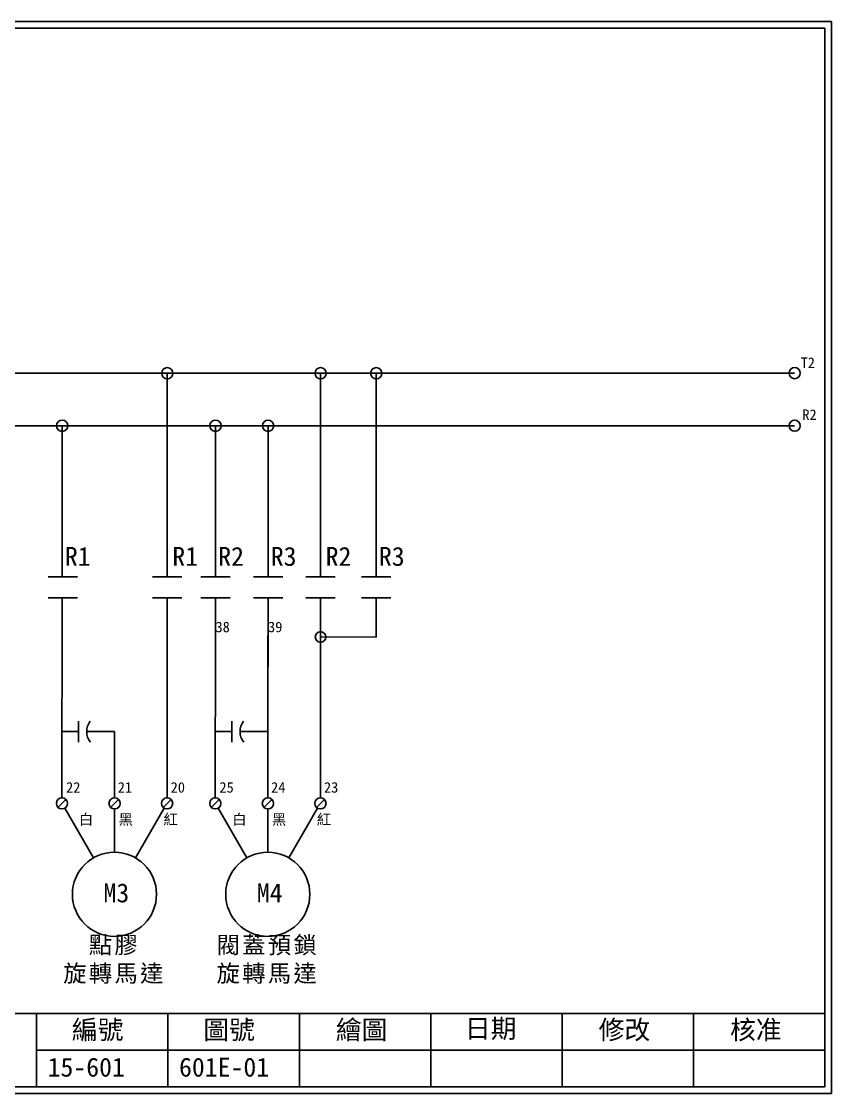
# Model space of a CAD drawing. Extents: x 10 to 297, y 3 to 207.
# Drawn here: x 142.9 to 297, y 3 to 207 of the extents above; entities that cross this region are included whole.
import ezdxf

# ---------------------------------------------------------------- set-up
doc = ezdxf.new("R2010")
doc.units = 0
doc.layers.get('0').update_dxf_attribs({"linetype": 'CONTINUOUS'})
doc.layers.add('圖框層', color=7, linetype='CONTINUOUS')
doc.layers.add('標尺寸層', color=3, linetype='CONTINUOUS')
doc.styles.add('STSL', font='kaiu.ttf')
doc.styles.add('標楷體', font='kaiu.ttf')

msp = doc.modelspace()

# ---------------------------------------------------------------- linework, layer by layer
for p, q in [((289.98, 140.06), (41.07, 140.04)), ((170.63, 101.31), (170.63, 140.04)), ((199.8, 101.31), (199.8, 140.04)), ((210.37, 101.31), (210.37, 140.04)), ((289.98, 130.06), (21.09, 130.04)), ((150.63, 101.31), (150.63, 130.04)), ((179.8, 101.31), (179.8, 130.04)), ((189.8, 101.31), (189.8, 130.04)), ((150.59, 59.28), (150.63, 97.34)), ((170.63, 97.34), (170.59, 59.28)), ((179.8, 84.2), (179.8, 97.34)), ((189.8, 84.2), (189.8, 97.34)), ((199.8, 97.34), (199.76, 59.28)), ((210.37, 97.34), (210.37, 89.85)), ((179.78, 90.1), (179.76, 59.28)), ((189.78, 90.1), (189.76, 59.28)), ((210.37, 89.85), (199.79, 89.86)), ((199.79, 89.86), (199.79, 89.86)), ((153.75, 69.87), (153.75, 73.87)), ((182.92, 69.87), (182.92, 73.87)), ((153.75, 71.87), (150.6, 71.87)), ((155.29, 71.87), (160.59, 71.87)), ((182.92, 71.87), (179.77, 71.87)), ((184.47, 71.87), (189.76, 71.87)), ((151.35, 58.97), (149.83, 57.45)), ((156.58, 47.84), (151.12, 57.28)), ((161.35, 58.97), (159.83, 57.45)), ((160.58, 57.14), (160.58, 56.55)), ((164.58, 47.84), (170.04, 57.29)), ((171.35, 58.97), (169.83, 57.45)), ((180.52, 58.97), (179, 57.45)), ((185.75, 47.84), (180.29, 57.28)), ((190.52, 58.97), (189, 57.45)), ((189.75, 57.14), (189.75, 56.55)), ((193.75, 47.84), (199.21, 57.29)), ((200.52, 58.97), (199, 57.45)), ((160.58, 48.91), (160.58, 56.55)), ((189.75, 48.91), (189.75, 56.55))]:
    msp.add_line(p, q)
for centre, radius in [((170.63, 140.04), 1.07), ((199.8, 140.04), 1.07), ((210.37, 140.04), 1.07), ((289.98, 140.06), 1.07), ((150.63, 130.04), 1.07), ((179.8, 130.04), 1.07), ((189.8, 130.04), 1.07), ((289.98, 130.06), 1.07), ((199.79, 89.86), 1), ((150.59, 58.21), 1.07), ((160.59, 58.21), 1.07), ((170.59, 58.21), 1.07), ((179.76, 58.21), 1.07), ((189.76, 58.21), 1.07), ((199.76, 58.21), 1.07), ((160.58, 40.91), 8), ((189.75, 40.91), 8)]:
    msp.add_circle(centre, radius)
for centre in [(158.52, 71.87), (187.69, 71.87)]:
    msp.add_arc(centre, 3.23, 141.7755, 218.4018)
at = {"layer": '圖框層', "color": 7}
for p, q in [((297, 206.97), (10, 206.97)), ((297, 3), (297, 206.97)), ((295.75, 205.72), (11.25, 205.72)), ((295.75, 4.25), (295.75, 205.72)), ((11.25, 18.25), (295.75, 18.25)), ((145.75, 4.25), (145.75, 18.25)), ((170.75, 4.25), (170.75, 18.25)), ((195.75, 4.25), (195.75, 18.25)), ((220.75, 4.25), (220.75, 18.25)), ((245.75, 4.25), (245.75, 18.25)), ((270.75, 4.25), (270.75, 18.25)), ((145.75, 11.25), (295.75, 11.25)), ((11.25, 4.25), (295.75, 4.25)), ((10, 3), (297, 3))]:
    msp.add_line(p, q, dxfattribs=at)
at = {"layer": '標尺寸層', "color": 7}
for p, q in [((147.99, 101.31), (153.55, 101.31)), ((167.84, 101.31), (173.41, 101.31)), ((177.01, 101.31), (182.58, 101.31)), ((187.01, 101.31), (192.58, 101.31)), ((197.01, 101.31), (202.58, 101.31)), ((207.58, 101.31), (213.15, 101.31)), ((147.99, 97.34), (153.55, 97.34)), ((167.84, 97.34), (173.41, 97.34)), ((177.01, 97.34), (182.58, 97.34)), ((187.01, 97.34), (192.58, 97.34)), ((197.01, 97.34), (202.58, 97.34)), ((207.58, 97.34), (213.15, 97.34)), ((160.59, 71.87), (160.59, 59.28))]:
    msp.add_line(p, q, dxfattribs=at)

# ---------------------------------------------------------------- texts
at = {"color": 0, "char_height": 3.25, "width": 30.8091, "attachment_point": 2, "style": '標楷體'}
for s, insert in [('{\\T1.1;點膠\\P旋轉馬達}', (160.58, 32.91)), ('{\\T1.1;閥蓋預鎖\\P旋轉馬達}', (189.75, 32.91))]:
    msp.add_mtext(s, dxfattribs=dict(at, insert=insert))
at = {"layer": '圖框層', "color": 4, "style": 'STSL'}
for s, height, p in [('T2', 2, (291.12, 141.04)), ('R2', 2, (291.45, 131.16)), ('R1', 3.6, (151.15, 103.4)), ('R1', 3.6, (171.58, 103.4)), ('R2', 3.6, (180.32, 103.4)), ('R3', 3.6, (190.32, 103.4)), ('R2', 3.6, (200.75, 103.4)), ('R3', 3.6, (210.89, 103.4)), ('38', 2, (179.8, 90.77)), ('39', 2, (189.8, 90.77)), ('22', 2, (151.38, 60.25)), ('21', 2, (161.21, 60.25)), ('20', 2, (171.27, 60.25)), ('25', 2, (180.55, 60.25)), ('24', 2, (190.38, 60.25)), ('23', 2, (200.44, 60.25)), ('白', 2, (153.82, 54.15)), ('黑', 2, (161.36, 54.15)), ('紅', 2, (169.89, 54.15)), ('白', 2, (182.99, 54.15)), ('黑', 2, (190.53, 54.15)), ('紅', 2, (199.06, 54.15)), ('M3', 3.6, (158.49, 39.38)), ('M4', 3.6, (187.66, 39.38)), ('編號', 3.6, (152.47, 13.34)), ('圖號', 3.6, (177.47, 13.34)), ('繪圖', 3.6, (202.69, 13.34)), ('日期', 3.6, (227.22, 13.59)), ('修改', 3.6, (252.69, 13.34)), ('核准', 3.6, (277.69, 13.34)), ('15-601', 3.6, (147.86, 6.22)), ('601E-01', 3.6, (172.86, 6.22))]:
    msp.add_text(s, height=height, dxfattribs=at).set_placement(p)

doc.saveas('drawing.dxf')
